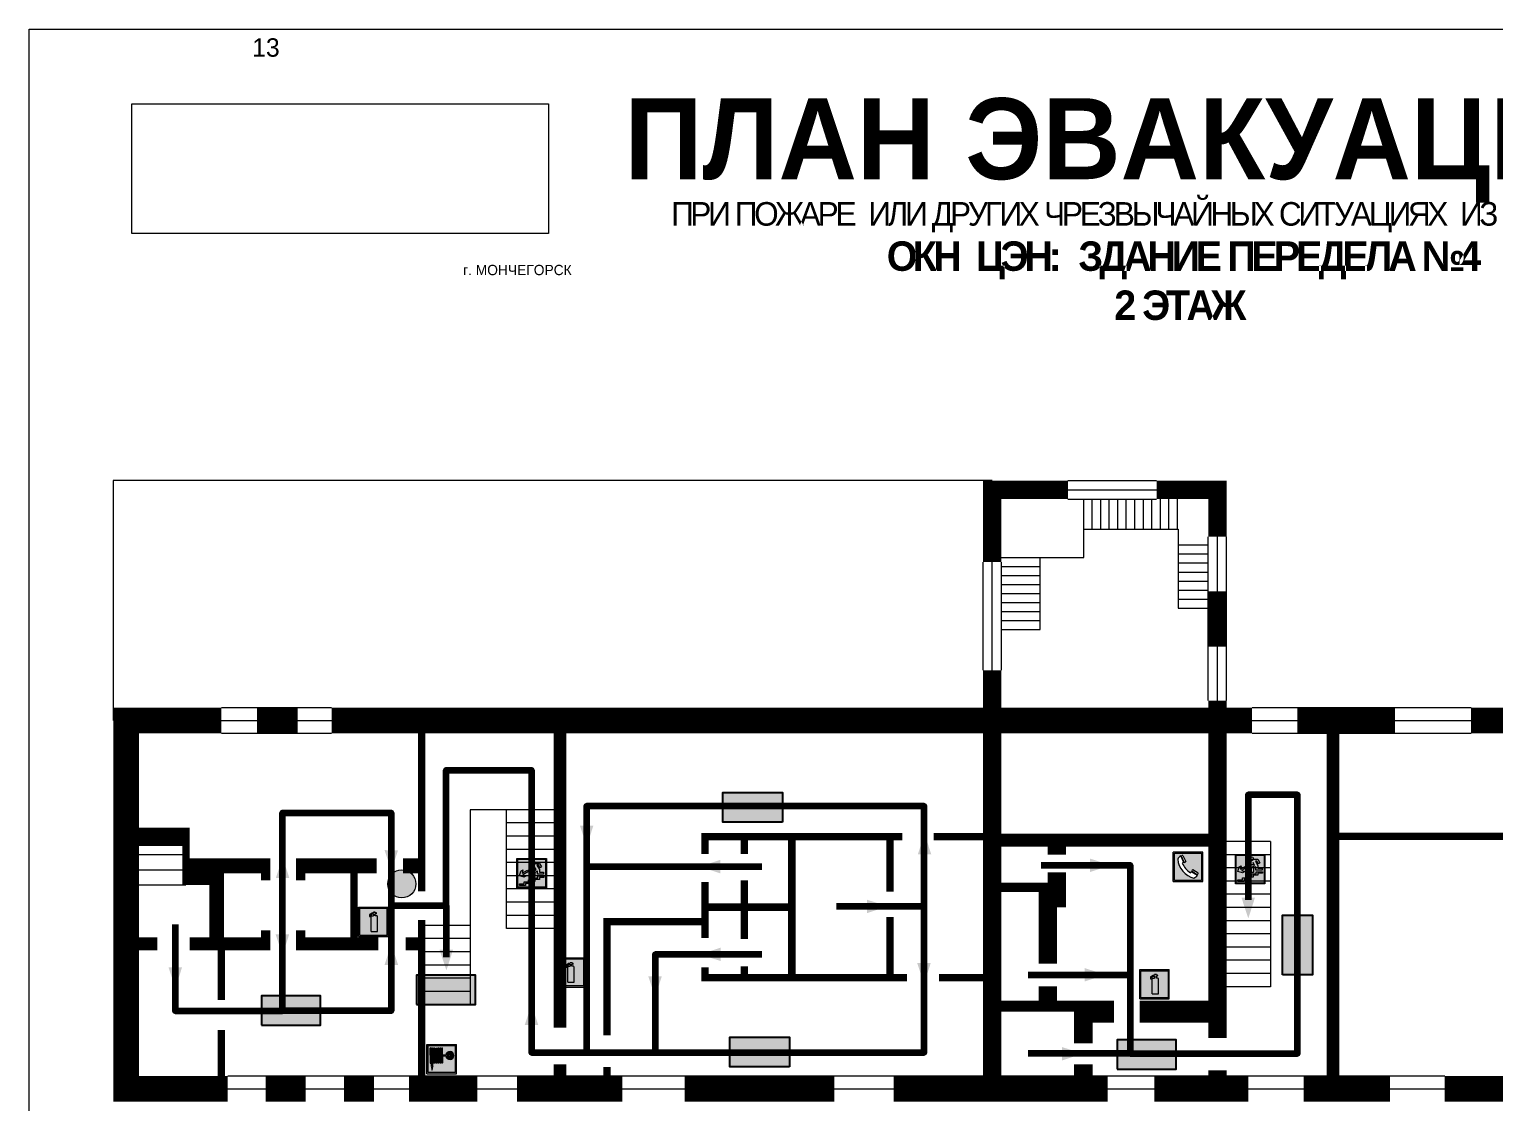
# Model space of a CAD drawing. Header units: millimetres. Extents: x 13810 to 67229, y 12374 to 21950.
# Drawn here: x 42978.8 to 43376.2, y 15442.9 to 15734.1 of the extents above; entities that cross this region are included whole.
import ezdxf

# ---------------------------------------------------------------- set-up
doc = ezdxf.new("R2010")
doc.units = ezdxf.units.MM
doc.layers.add('План_Штампы', color=7, linetype='Continuous')
doc.styles.add('обычный', font='arial.ttf')
picture_1 = doc.add_image_def('image1.jpg', size_in_pixel=(337, 105))

# ---------------------------------------------------------------- blocks, each defined once
blk = doc.blocks.new('A$C7B4425F7')
at = {"true_color": 0xffffff}
blk.add_hatch(color=7, dxfattribs=at).paths.add_polyline_path([(0, 0), (-16, 0), (-16, -8), (0, -8)])
h = blk.add_hatch(color=126)
h.paths.add_polyline_path([(-0.2, -0.2), (-15.8, -0.2), (-15.8, -7.8), (-0.2, -7.8)])
h.paths.add_polyline_path([(-11.76, -2.03), (-11.76, -3.66), (-11.17, -3.66, -0.568275), (-11.17, -6.18), (-12.58, -6.18), (-12.58, -2.03)], flags=16)
h.paths.add_polyline_path([(-13.33, -4.12, -0.495768), (-13.59, -6.18), (-15.03, -6.18), (-15.03, -2.03), (-13.59, -2.03, -0.487973)], flags=16)
h.paths.add_polyline_path([(-10.25, -2.03), (-9.48, -2.03), (-9.48, -6.18), (-10.25, -6.18)], flags=16)
h.paths.add_polyline_path([(-13.84, -3.69), (-14.24, -3.69), (-14.24, -3.03), (-13.9, -3.03, -0.692621)], flags=0)
h.paths.add_polyline_path([(-9.15, -2.03), (-8.4, -2.03), (-8.04, -3.07), (-7.68, -2.03), (-6.93, -2.03), (-7.64, -4.1), (-6.93, -6.18), (-7.68, -6.18), (-8.04, -5.14), (-8.4, -6.18), (-9.15, -6.18), (-8.44, -4.1)], flags=16)
h.paths.add_polyline_path([(-11.76, -4.46), (-11.42, -4.46, -0.692621), (-11.36, -5.12), (-11.76, -5.12)], flags=0)
h.paths.add_polyline_path([(-13.9, -5.2), (-14.24, -5.2), (-14.24, -4.55), (-13.84, -4.55, -0.708038)], flags=0)
edge = h.paths.add_edge_path(flags=16)
edge.add_ellipse((-5.51, -4.08), major_axis=(0, 2.05), ratio=0.586184, start_angle=0, end_angle=360)
edge = h.paths.add_edge_path(flags=0)
edge.add_ellipse((-5.51, -4.08), major_axis=(0, 1.14), ratio=0.454828, start_angle=0, end_angle=360)
h.paths.add_polyline_path([(-4.13, -4.96, 0.377264), (-3.48, -4.52, 0.0555), (-3.16, -2.03), (-1.66, -2.03), (-1.66, -4.96), (-0.96, -4.96), (-0.96, -7.01), (-1.75, -7.01), (-1.75, -6.18), (-3.3, -6.18), (-3.3, -7.02), (-4.13, -7.02)], flags=16)
h.paths.add_polyline_path([(-2.73, -2.91), (-2.28, -2.91), (-2.28, -4.96), (-3.05, -4.96, 0.079136)], flags=0)
at = {"color": 126}
blk.add_lwpolyline([(-16, -8), (0, -8), (0, 0), (-16, 0)], close=True, dxfattribs=at)
blk = doc.blocks.new('вниз 3')
at = {"lineweight": 0, "true_color": 0xffffff}
h = blk.add_hatch(color=7, dxfattribs=at)
h.dxf.hatch_style = 1
h.paths.add_polyline_path([(40997.5, -4475.69), (40997.25, -4475.28), (40995.76, -4476.15), (40995.97, -4475.23), (40995.39, -4475.56), (40995.05, -4476.83), (40996.33, -4477.17), (40996.91, -4476.83), (40996, -4476.55)], flags=0)
h.paths.add_polyline_path([(40999.81, -4473.95), (41000.22, -4473.95), (41000.64, -4474.67), (41001.03, -4474.43), (41000.46, -4473.49), (41000.42, -4473.49), (40999.43, -4473.49), (40998.68, -4473.92), (40998.68, -4474.57), (40997.88, -4474.57), (40997.88, -4475), (40999.14, -4475), (40999.14, -4474.43), (40999.14, -4474.38), (40999.59, -4475.15), (40998.72, -4475.67), (40998.72, -4477.06), (40999.24, -4477.06), (40999.24, -4475.96), (40999.95, -4475.56), (40999.95, -4476.43), (41001.61, -4476.43), (41001.61, -4475.88), (41000.47, -4475.88), (41000.47, -4475.12)], flags=0)
h.paths.add_polyline_path([(40999.2, -4473.24, 1), (40998.35, -4473.24, 1)], flags=0)
h.paths.add_polyline_path([(41000.46, -4477.26), (41001.69, -4477.26), (41001.69, -4476.84), (41000.03, -4476.84), (41000.03, -4477.39), (40998.78, -4477.39), (40998.78, -4477.95), (40997.53, -4477.95), (40997.53, -4478.5), (40996.29, -4478.5), (40996.29, -4479.06), (40995.05, -4479.06), (40995.05, -4479.48), (40995.29, -4479.48), (40996.72, -4479.48), (40996.72, -4478.92), (40997.97, -4478.92), (40997.97, -4478.36), (40999.2, -4478.36), (40999.2, -4477.81), (41000.46, -4477.81)], flags=0)
h.paths.add_polyline_path([(41002.37, -4472.17), (40994.37, -4472.17), (40994.37, -4480.17), (41002.37, -4480.17)])
h.paths.add_polyline_path([(41002.16, -4479.96), (40994.57, -4479.96), (40994.57, -4472.37), (41002.16, -4472.37)], flags=16)
h.paths.add_polyline_path([(41001.61, -4475.88), (41001.61, -4476.43), (40999.95, -4476.43), (40999.95, -4475.56), (40999.24, -4475.96), (40999.24, -4477.06), (40998.72, -4477.06), (40998.72, -4475.67), (40999.59, -4475.15), (40999.14, -4474.38), (40999.14, -4474.43), (40999.14, -4475), (40997.88, -4475), (40997.88, -4474.57), (40998.68, -4474.57), (40998.68, -4473.92), (40999.43, -4473.49), (41000.42, -4473.49), (41000.46, -4473.49), (41001.03, -4474.43), (41000.64, -4474.67), (41000.22, -4473.95), (40999.81, -4473.95), (41000.47, -4475.12), (41000.47, -4475.88)], flags=0)
h.paths.add_polyline_path([(41001.69, -4476.84), (41001.69, -4477.26), (41000.46, -4477.26), (41000.46, -4477.81), (40999.2, -4477.81), (40999.2, -4478.36), (40997.97, -4478.36), (40997.97, -4478.92), (40996.72, -4478.92), (40996.72, -4479.48), (40995.05, -4479.48), (40995.05, -4479.06), (40996.29, -4479.06), (40996.29, -4478.5), (40997.53, -4478.5), (40997.53, -4477.95), (40998.78, -4477.95), (40998.78, -4477.39), (41000.03, -4477.39), (41000.03, -4476.84)], flags=0)
h.paths.add_polyline_path([(40998.35, -4473.24, -1), (40999.2, -4473.24, -1)], flags=0)
h.paths.add_polyline_path([(40997.5, -4475.69), (40996, -4476.55), (40996.91, -4476.83), (40996.33, -4477.17), (40995.05, -4476.83), (40995.39, -4475.56), (40995.97, -4475.23), (40995.76, -4476.15), (40997.25, -4475.28)], flags=0)
at = {"lineweight": 0}
h = blk.add_hatch(color=126, dxfattribs=at)
h.dxf.hatch_style = 1
h.paths.add_polyline_path([(41002.16, -4472.37), (40994.57, -4472.37), (40994.57, -4479.96), (41002.16, -4479.96)])
h.paths.add_polyline_path([(40995.97, -4475.23), (40995.76, -4476.15), (40997.25, -4475.28), (40997.5, -4475.69), (40996, -4476.55), (40996.91, -4476.83), (40996.33, -4477.17), (40995.05, -4476.83), (40995.39, -4475.56)], flags=16)
h.paths.add_polyline_path([(40997.88, -4474.57), (40998.68, -4474.57), (40998.68, -4473.92), (40999.43, -4473.49), (41000.42, -4473.49), (41000.46, -4473.49), (41001.03, -4474.43), (41000.64, -4474.67), (41000.22, -4473.95), (40999.81, -4473.95), (41000.47, -4475.12), (41000.47, -4475.88), (41001.61, -4475.88), (41001.61, -4476.43), (40999.95, -4476.43), (40999.95, -4475.56), (40999.24, -4475.96), (40999.24, -4477.06), (40998.72, -4477.06), (40998.72, -4475.67), (40999.59, -4475.15), (40999.14, -4474.38), (40999.14, -4474.43), (40999.14, -4475), (40997.88, -4475)], flags=16)
h.paths.add_polyline_path([(40998.35, -4473.24, -1), (40999.2, -4473.24, -1)], flags=16)
h.paths.add_polyline_path([(40997.53, -4477.95), (40998.78, -4477.95), (40998.78, -4477.39), (41000.03, -4477.39), (41000.03, -4476.84), (41001.69, -4476.84), (41001.69, -4477.26), (41000.46, -4477.26), (41000.46, -4477.81), (40999.2, -4477.81), (40999.2, -4478.36), (40997.97, -4478.36), (40997.97, -4478.92), (40996.72, -4478.92), (40996.72, -4479.48), (40995.05, -4479.48), (40995.05, -4479.06), (40996.29, -4479.06), (40996.29, -4478.5), (40997.53, -4478.5)], flags=16)
at = {"lineweight": 0, "true_color": 0xffffff}
h = blk.add_hatch(color=7, dxfattribs=at)
h.dxf.hatch_style = 1
h.paths.add_polyline_path([(40999.2, -4473.24, 1), (40998.35, -4473.24, 1)])
h.paths.add_polyline_path([(40999.81, -4473.95), (41000.22, -4473.95), (41000.64, -4474.67), (41001.03, -4474.43), (41000.46, -4473.49), (41000.42, -4473.49), (40999.43, -4473.49), (40998.68, -4473.92), (40998.68, -4474.57), (40997.88, -4474.57), (40997.88, -4475), (40999.14, -4475), (40999.14, -4474.43), (40999.14, -4474.38), (40999.59, -4475.15), (40998.72, -4475.67), (40998.72, -4477.06), (40999.24, -4477.06), (40999.24, -4475.96), (40999.95, -4475.56), (40999.95, -4476.43), (41001.61, -4476.43), (41001.61, -4475.88), (41000.47, -4475.88), (41000.47, -4475.12)])
h.paths.add_polyline_path([(40999.2, -4477.81), (41000.46, -4477.81), (41000.46, -4477.26), (41001.69, -4477.26), (41001.69, -4476.84), (41000.03, -4476.84), (41000.03, -4477.39), (40998.78, -4477.39), (40998.78, -4477.95), (40997.53, -4477.95), (40997.53, -4478.5), (40996.29, -4478.5), (40996.29, -4479.06), (40995.05, -4479.06), (40995.05, -4479.48), (40995.29, -4479.48), (40996.72, -4479.48), (40996.72, -4478.92), (40997.97, -4478.92), (40997.97, -4478.36), (40999.2, -4478.36)])
h.paths.add_polyline_path([(40997.5, -4475.69), (40997.25, -4475.28), (40995.76, -4476.15), (40995.97, -4475.23), (40995.39, -4475.56), (40995.05, -4476.83), (40996.33, -4477.17), (40996.91, -4476.83), (40996, -4476.55)])
at = {"color": 126, "lineweight": 0}
for points in [[(40994.37, -4472.17), (41002.37, -4472.17), (41002.37, -4480.17), (40994.37, -4480.17)], [(40994.57, -4472.37), (41002.16, -4472.37), (41002.16, -4479.96), (40994.57, -4479.96)]]:
    blk.add_lwpolyline(points, close=True, dxfattribs=at)
for points in [[(40999.14, -4474.43), (40999.14, -4475), (40997.88, -4475), (40997.88, -4474.57), (40998.68, -4474.57), (40998.68, -4473.92), (40999.43, -4473.49), (41000.42, -4473.49), (41000.46, -4473.49), (41001.03, -4474.43), (41000.64, -4474.67), (41000.22, -4473.95), (40999.81, -4473.95), (41000.47, -4475.12), (41000.47, -4475.88), (41001.61, -4475.88), (41001.61, -4476.43), (40999.95, -4476.43), (40999.95, -4475.56), (40999.24, -4475.96), (40999.24, -4477.06), (40998.72, -4477.06), (40998.72, -4475.67), (40999.59, -4475.15), (40999.14, -4474.38), (40999.14, -4474.43)], [(40995.05, -4476.83), (40995.39, -4475.56), (40995.97, -4475.23), (40995.76, -4476.15), (40997.25, -4475.28), (40997.5, -4475.69), (40996, -4476.55), (40996.91, -4476.83), (40996.33, -4477.17), (40995.05, -4476.83)], [(40995.29, -4479.48), (40995.05, -4479.48), (40995.05, -4479.06), (40996.29, -4479.06), (40996.29, -4478.5), (40997.53, -4478.5), (40997.53, -4477.95), (40998.78, -4477.95), (40998.78, -4477.39), (41000.03, -4477.39), (41000.03, -4476.84), (41001.69, -4476.84), (41001.69, -4477.26), (41000.46, -4477.26), (41000.46, -4477.81), (40999.2, -4477.81), (40999.2, -4478.36), (40997.97, -4478.36), (40997.97, -4478.92), (40996.72, -4478.92), (40996.72, -4479.48), (40995.05, -4479.48)]]:
    blk.add_lwpolyline(points, dxfattribs=at)
blk.add_circle((40998.77, -4473.24), 0.426, dxfattribs=at)
blk = doc.blocks.new('A$C32E8229D')
at = {"true_color": 0xffffff}
blk.add_hatch(color=7, dxfattribs=at).paths.add_polyline_path([(0, 0), (0, -8), (16, -8), (16, 0)])
h = blk.add_hatch(color=126)
h.paths.add_polyline_path([(0.2, -0.2), (15.8, -0.2), (15.8, -7.8), (0.2, -7.8)])
h.paths.add_polyline_path([(13.49, -2.05), (12.08, -2.05), (11.37, -2.63, 0.162397), (11.29, -2.84), (11.29, -3.63), (10.35, -3.63), (10.35, -4.05), (11.68, -4.05), (11.68, -3.48), (12.26, -4.28), (11.29, -5.1), (11.29, -6.78), (11.85, -6.78), (11.85, -5.44), (12.8, -4.64), (12.8, -5.94), (14.46, -5.94), (14.46, -5.39), (13.45, -5.39), (13.45, -3.97), (12.46, -2.59), (13.15, -2.59), (13.69, -3.34), (14.18, -3)], flags=16)
h.paths.add_polyline_path([(10.74, -1.82, 1), (11.8, -1.82, 1)], flags=16)
h.paths.add_polyline_path([(9.39, -3.59), (5.99, -3.59), (6.56, -3.03), (5.91, -3.03), (5.1, -3.83), (5.91, -4.64), (6.56, -4.64), (5.99, -4.09), (9.39, -4.09)], flags=16)
h.paths.add_polyline_path([(4.29, -1.08), (1.72, -1.08), (1.72, -6.6), (4.29, -6.6)], flags=16)
at = {"color": 126}
blk.add_lwpolyline([(16, -8), (0, -8), (0, 0), (16, 0)], close=True, dxfattribs=at)
blk = doc.blocks.new('A$C7B8C2D5B')
at = {"lineweight": 0}
h = blk.add_hatch(color=5, dxfattribs=at)
h.dxf.hatch_style = 1
h.paths.add_polyline_path([(1.4, -3.02, 1), (-2.11, -3.02, 1)])
at = {"color": 5, "lineweight": 0}
blk.add_circle((-0.36, -3.02), 1.75, dxfattribs=at)
blk = doc.blocks.new('A$C3AD82952')
at = {"true_color": 0xf5f5ff}
h = blk.add_hatch(color=7, dxfattribs=at)
h.dxf.hatch_style = 1
h.paths.add_polyline_path([(8.21, 8.73, 0.414214), (7.89, 9.05), (7.22, 9.05), (7.22, 9.92), (7.59, 9.92, 1), (7.57, 10.36), (7.22, 10.36), (7.22, 10.6), (6.43, 10.6), (6.43, 10.36), (6.01, 10.36), (4.74, 9.59), (4.74, 8.69), (4.98, 8.73), (4.98, 9.26), (6.12, 9.91), (6.43, 9.91), (6.43, 9.05), (5.76, 9.05, 0.414214), (5.44, 8.73), (5.44, 2.2), (8.21, 2.2)], flags=0)
h.paths.add_polyline_path([(12.8, 12.8), (0, 12.8), (0, 0), (12.8, 0)])
h.paths.add_polyline_path([(0.51, 12.29), (12.29, 12.29), (12.29, 0.51), (0.51, 0.51)], flags=16)
h.paths.add_polyline_path([(4.74, 9.59), (6.01, 10.36), (6.43, 10.36), (6.43, 10.6), (7.22, 10.6), (7.22, 10.36), (7.59, 10.36, -0.94586), (7.59, 9.92), (7.22, 9.92), (7.22, 9.05), (7.89, 9.05, -0.414214), (8.21, 8.73), (8.21, 2.2), (5.44, 2.2), (5.44, 8.73, -0.414214), (5.76, 9.05), (6.43, 9.05), (6.43, 9.91), (6.12, 9.91), (4.98, 9.26), (4.98, 8.73), (4.74, 8.69)], flags=0)
h = blk.add_hatch(color=242)
h.dxf.hatch_style = 1
h.paths.add_polyline_path([(12.29, 12.29), (0.51, 12.29), (0.51, 0.51), (12.29, 0.51)])
h.paths.add_polyline_path([(4.74, 8.69), (4.74, 9.59), (6.01, 10.36), (6.43, 10.36), (6.43, 10.6), (7.22, 10.6), (7.22, 10.36), (7.59, 10.36, -0.94586), (7.59, 9.92), (7.22, 9.92), (7.22, 9.05), (7.89, 9.05, -0.414214), (8.21, 8.73), (8.21, 2.2), (5.44, 2.2), (5.44, 8.73, -0.414214), (5.76, 9.05), (6.43, 9.05), (6.43, 9.91), (6.12, 9.91), (4.98, 9.26), (4.98, 8.73)], flags=16)
h = blk.add_hatch(color=7, dxfattribs=at)
h.dxf.hatch_style = 1
h.paths.add_polyline_path([(8.21, 8.73, 0.414214), (7.89, 9.05), (7.22, 9.05), (7.22, 9.92), (7.59, 9.92, 1), (7.57, 10.36), (7.22, 10.36), (7.22, 10.6), (6.43, 10.6), (6.43, 10.36), (6.01, 10.36), (4.74, 9.59), (4.74, 8.69), (4.98, 8.73), (4.98, 9.26), (6.12, 9.91), (6.43, 9.91), (6.43, 9.05), (5.76, 9.05, 0.414214), (5.44, 8.73), (5.44, 2.2), (8.21, 2.2)])
at = {"color": 242, "lineweight": 5}
for p, q in [((0, 0), (0, 12.8)), ((0, 12.8), (12.8, 12.8)), ((12.8, 0), (12.8, 12.8)), ((6.01, 10.36), (4.74, 9.59)), ((4.74, 9.59), (4.74, 8.69)), ((4.74, 8.69), (4.98, 8.73)), ((4.98, 9.26), (6.12, 9.91)), ((4.98, 8.73), (4.98, 9.26)), ((5.44, 2.2), (5.44, 8.73)), ((5.76, 9.05), (6.43, 9.05)), ((6.01, 10.36), (6.43, 10.36)), ((6.12, 9.91), (6.43, 9.91)), ((7.22, 10.6), (6.43, 10.6)), ((6.43, 10.6), (6.43, 10.36)), ((6.43, 9.91), (6.43, 9.05)), ((7.22, 10.36), (7.22, 10.6)), ((7.59, 10.36), (7.22, 10.36)), ((7.22, 9.05), (7.22, 9.92)), ((7.59, 9.92), (7.22, 9.92)), ((7.89, 9.05), (7.22, 9.05)), ((8.21, 2.2), (8.21, 8.73)), ((0, 0), (12.8, 0)), ((5.44, 2.2), (8.21, 2.2))]:
    blk.add_line(p, q, dxfattribs=at)
blk.add_lwpolyline([(0.51, 12.29), (12.29, 12.29), (12.29, 0.51), (0.51, 0.51)], close=True, dxfattribs=at)
for centre, radius, start, end in [((5.76, 8.73), 0.32, 90, 180), ((7.58, 10.14), 0.223, 273.18746, 86.81254), ((7.89, 8.73), 0.32, 0, 90)]:
    blk.add_arc(centre, radius, start, end, dxfattribs=at)
blk = doc.blocks.new('A$C37112FD5')
at = {"true_color": 0xf5f5ff}
h = blk.add_hatch(color=7, dxfattribs=at)
h.dxf.hatch_style = 1
h.paths.add_polyline_path([(12.8, -7.4), (0, -7.4), (0, -20.2), (12.8, -20.2)])
h.paths.add_polyline_path([(12.29, -7.91), (12.29, -19.69), (0.51, -19.69), (0.51, -7.91)], flags=16)
h.paths.add_polyline_path([(4.98, -9.04, -0.42597), (5.17, -9.22), (5.17, -12.25), (5.17, -15.29, -0.432244), (4.98, -15.47), (4.83, -15.47, -0.42597), (4.64, -15.29), (4.64, -12.25), (4.64, -9.22, -0.432244), (4.83, -9.04)], flags=0)
h.paths.add_polyline_path([(4.28, -9.22), (4.28, -12.25), (4.28, -15.29, -0.432244), (4.09, -15.47), (3.94, -15.47, -0.42597), (3.75, -15.29), (3.75, -12.25), (3.75, -9.22, -0.432244), (3.94, -9.04), (4.09, -9.04, -0.42597)], flags=0)
h.paths.add_polyline_path([(5.72, -9.04), (5.87, -9.04, -0.42597), (6.06, -9.22), (6.06, -12.25), (6.06, -15.29, -0.432244), (5.87, -15.47), (5.72, -15.47, -0.42597), (5.53, -15.29), (5.53, -12.25), (5.53, -9.22, -0.432244)], flags=0)
h.paths.add_polyline_path([(6.42, -8.9), (6.5, -8.9, -0.42597), (6.69, -9.08), (6.69, -12.03), (8.21, -12.03, -15.824349), (8.21, -12.47), (6.69, -12.47), (6.69, -15.42, -0.432244), (6.5, -15.6), (6.42, -15.6)], flags=0)
h.paths.add_polyline_path([(3.39, -9.22), (3.39, -12.25), (3.39, -15.29, -0.432244), (3.2, -15.47), (3.05, -15.47, -0.42597), (2.85, -15.29), (2.85, -12.25), (2.85, -9.22, -0.432244), (3.05, -9.04), (3.2, -9.04, -0.42597)], flags=0)
h.paths.add_polyline_path([(2.5, -9.22), (2.5, -16.71), (1.96, -16.71), (1.96, -9.22, -0.432244), (2.15, -9.04), (2.31, -9.04, -0.42597)], flags=0)
h.paths.add_polyline_path([(1.61, -8.9), (1.61, -15.6), (1.57, -15.6, -0.42597), (1.37, -15.42), (1.37, -12.03), (1.37, -9.09, -0.432244), (1.57, -8.9)], flags=0)
h.paths.add_polyline_path([(9.76, -10.81), (9.76, -12.03), (8.49, -12.03, -0.336371)], flags=0)
h.paths.add_polyline_path([(8.49, -12.47), (9.76, -12.47), (9.76, -13.7, -0.336371)], flags=0)
h.paths.add_polyline_path([(10.11, -10.81, -0.336371), (11.38, -12.03), (10.11, -12.03)], flags=0)
h.paths.add_polyline_path([(10.11, -12.47), (11.38, -12.47, -0.336371), (10.11, -13.7)], flags=0)
h.paths.add_polyline_path([(2.5, -16.84), (2.5, -17.05), (1.97, -17.05), (1.97, -16.84)], flags=0)
h.paths.add_polyline_path([(2.5, -17.24, -0.033778), (2.24, -18.6, -0.033778), (1.97, -17.24)], flags=0)
h = blk.add_hatch(color=242)
h.dxf.hatch_style = 1
h.paths.add_polyline_path([(12.29, -7.91), (0.51, -7.91), (0.51, -19.69), (12.29, -19.69)])
h.paths.add_polyline_path([(6.42, -15.6), (6.42, -8.9), (6.5, -8.9, -0.42597), (6.69, -9.08), (6.69, -12.03), (8.21, -12.03, -15.824349), (8.21, -12.47), (6.69, -12.47), (6.69, -15.42, -0.432244), (6.5, -15.6)], flags=16)
h.paths.add_polyline_path([(5.87, -15.47), (5.72, -15.47, -0.42597), (5.53, -15.29), (5.53, -12.25), (5.53, -9.22, -0.432244), (5.72, -9.04), (5.87, -9.04, -0.42597), (6.06, -9.22), (6.06, -12.25), (6.06, -15.29, -0.432244)], flags=16)
h.paths.add_polyline_path([(4.98, -15.47), (4.83, -15.47, -0.42597), (4.64, -15.29), (4.64, -12.25), (4.64, -9.22, -0.432244), (4.83, -9.04), (4.98, -9.04, -0.42597), (5.17, -9.22), (5.17, -12.25), (5.17, -15.29, -0.432244)], flags=16)
h.paths.add_polyline_path([(4.09, -15.47), (3.94, -15.47, -0.42597), (3.75, -15.29), (3.75, -12.25), (3.75, -9.22, -0.432244), (3.94, -9.04), (4.09, -9.04, -0.42597), (4.28, -9.22), (4.28, -12.25), (4.28, -15.29, -0.432244)], flags=16)
h.paths.add_polyline_path([(3.2, -15.47), (3.05, -15.47, -0.42597), (2.85, -15.29), (2.85, -12.25), (2.85, -9.22, -0.432244), (3.05, -9.04), (3.2, -9.04, -0.42597), (3.39, -9.22), (3.39, -12.25), (3.39, -15.29, -0.432244)], flags=16)
h.paths.add_polyline_path([(2.5, -17.05), (1.97, -17.05), (1.97, -16.84), (2.5, -16.84)], flags=16)
h.paths.add_polyline_path([(2.5, -17.24, -0.033778), (2.24, -18.6, -0.033778), (1.97, -17.24)], flags=16)
h.paths.add_polyline_path([(2.5, -16.71), (1.96, -16.71), (1.96, -9.22, -0.432244), (2.15, -9.04), (2.31, -9.04, -0.42597), (2.5, -9.22)], flags=16)
h.paths.add_polyline_path([(1.61, -15.6), (1.57, -15.6, -0.42597), (1.37, -15.42), (1.37, -12.03), (1.37, -9.09, -0.432244), (1.57, -8.9), (1.61, -8.9)], flags=16)
h.paths.add_polyline_path([(8.49, -12.47), (9.76, -12.47), (9.76, -13.7, -0.336371)], flags=0)
h.paths.add_polyline_path([(10.11, -13.7), (10.11, -12.47), (11.38, -12.47, -0.336371)], flags=0)
h.paths.add_polyline_path([(8.49, -12.03, -0.336371), (9.76, -10.81), (9.76, -12.03)], flags=0)
h.paths.add_polyline_path([(10.11, -12.03), (10.11, -10.81, -0.336371), (11.38, -12.03)], flags=0)
h = blk.add_hatch(color=7, dxfattribs=at)
h.dxf.hatch_style = 1
h.paths.add_polyline_path([(1.61, -8.9), (1.57, -8.9, 0.432244), (1.37, -9.09), (1.37, -12.03), (1.37, -15.42, 0.42597), (1.57, -15.6), (1.61, -15.6)])
h.paths.add_polyline_path([(2.5, -9.22, 0.42597), (2.31, -9.04), (2.15, -9.04, 0.432244), (1.96, -9.22), (1.96, -16.71), (2.5, -16.71)])
h.paths.add_polyline_path([(2.5, -16.84), (1.97, -16.84), (1.97, -17.05), (2.5, -17.05)])
h.paths.add_polyline_path([(2.5, -17.24), (1.97, -17.24, 0.033778), (2.24, -18.6, 0.033778)])
h.paths.add_polyline_path([(3.39, -12.25), (3.39, -9.22, 0.42597), (3.2, -9.04), (3.05, -9.04, 0.432244), (2.85, -9.22), (2.85, -12.25), (2.85, -15.29, 0.42597), (3.05, -15.47), (3.2, -15.47, 0.432244), (3.39, -15.29)])
h.paths.add_polyline_path([(4.28, -12.25), (4.28, -9.22, 0.42597), (4.09, -9.04), (3.94, -9.04, 0.432244), (3.75, -9.22), (3.75, -12.25), (3.75, -15.29, 0.42597), (3.94, -15.47), (4.09, -15.47, 0.432244), (4.28, -15.29)])
h.paths.add_polyline_path([(5.17, -12.25), (5.17, -9.22, 0.42597), (4.98, -9.04), (4.83, -9.04, 0.432244), (4.64, -9.22), (4.64, -12.25), (4.64, -15.29, 0.42597), (4.83, -15.47), (4.98, -15.47, 0.432244), (5.17, -15.29)])
h.paths.add_polyline_path([(6.06, -12.25), (6.06, -9.22, 0.42597), (5.87, -9.04), (5.72, -9.04, 0.432244), (5.53, -9.22), (5.53, -12.25), (5.53, -15.29, 0.42597), (5.72, -15.47), (5.87, -15.47, 0.432244), (6.06, -15.29)])
h.paths.add_polyline_path([(6.69, -12.47), (8.21, -12.47, 15.824349), (8.21, -12.03), (6.69, -12.03), (6.69, -9.08, 0.42597), (6.5, -8.9), (6.42, -8.9), (6.42, -15.6), (6.5, -15.6, 0.432244), (6.69, -15.42)])
h.paths.add_polyline_path([(8.49, -12.47), (9.76, -12.47), (9.76, -13.7, -0.336371)], flags=16)
h.paths.add_polyline_path([(8.49, -12.03, -0.336371), (9.76, -10.81), (9.76, -12.03)], flags=16)
h.paths.add_polyline_path([(10.11, -12.47), (11.38, -12.47, -0.336371), (10.11, -13.7)], flags=16)
h.paths.add_polyline_path([(10.11, -12.03), (10.11, -10.81, -0.336371), (11.38, -12.03)], flags=16)
h = blk.add_hatch(color=242)
h.dxf.hatch_style = 1
h.paths.add_polyline_path([(9.76, -10.81, 0.336371), (8.49, -12.03), (9.76, -12.03)])
h.paths.add_polyline_path([(10.11, -10.81), (10.11, -12.03), (11.38, -12.03, 0.336371)])
h.paths.add_polyline_path([(11.38, -12.47), (10.11, -12.47), (10.11, -13.7, 0.336371)])
h.paths.add_polyline_path([(9.76, -12.47), (8.49, -12.47, 0.336371), (9.76, -13.7)])
at = {"color": 242, "lineweight": 5}
for p, q in [((0, -20.2), (0, -7.4)), ((0, -7.4), (12.8, -7.4)), ((1.37, -12.03), (1.37, -9.08)), ((1.37, -12.03), (1.37, -15.42)), ((1.57, -8.9), (1.61, -8.9)), ((1.61, -8.9), (1.61, -15.6)), ((1.96, -16.71), (1.96, -9.22)), ((2.15, -9.04), (2.31, -9.04)), ((2.5, -16.71), (2.5, -9.22)), ((2.85, -12.25), (2.85, -9.22)), ((2.85, -12.25), (2.85, -15.29)), ((3.05, -9.04), (3.2, -9.04)), ((3.39, -12.25), (3.39, -9.22)), ((3.39, -12.25), (3.39, -15.29)), ((3.75, -12.25), (3.75, -9.22)), ((3.75, -12.25), (3.75, -15.29)), ((3.94, -9.04), (4.09, -9.04)), ((4.28, -12.25), (4.28, -9.22)), ((4.28, -12.25), (4.28, -15.29)), ((4.64, -12.25), (4.64, -9.22)), ((4.64, -12.25), (4.64, -15.29)), ((4.83, -9.04), (4.98, -9.04)), ((5.17, -12.25), (5.17, -9.22)), ((5.17, -12.25), (5.17, -15.29)), ((5.53, -12.25), (5.53, -9.22)), ((5.53, -12.25), (5.53, -15.29)), ((5.72, -9.04), (5.87, -9.04)), ((6.06, -12.25), (6.06, -9.22)), ((6.06, -12.25), (6.06, -15.29)), ((6.42, -8.9), (6.42, -15.6)), ((6.5, -8.9), (6.42, -8.9)), ((6.69, -12.03), (6.69, -9.08)), ((8.21, -12.03), (6.69, -12.03)), ((8.21, -12.47), (6.69, -12.47)), ((6.69, -12.47), (6.69, -15.42)), ((9.76, -12.03), (8.49, -12.03)), ((9.76, -12.47), (8.49, -12.47)), ((9.76, -10.81), (9.76, -12.03)), ((9.76, -12.47), (9.76, -13.7)), ((10.11, -10.81), (10.11, -12.03)), ((11.38, -12.03), (10.11, -12.03)), ((11.38, -12.47), (10.11, -12.47)), ((10.11, -12.47), (10.11, -13.7)), ((12.8, -20.2), (12.8, -7.4)), ((1.57, -15.6), (1.61, -15.6)), ((1.96, -16.71), (2.5, -16.71)), ((1.97, -16.84), (2.5, -16.84)), ((1.97, -17.05), (1.97, -16.84)), ((2.5, -17.05), (1.97, -17.05)), ((1.97, -17.24), (2.5, -17.24)), ((2.5, -16.84), (2.5, -17.05)), ((3.05, -15.47), (3.2, -15.47)), ((3.94, -15.47), (4.09, -15.47)), ((4.83, -15.47), (4.98, -15.47)), ((5.72, -15.47), (5.87, -15.47)), ((6.42, -15.6), (6.5, -15.6)), ((0, -20.2), (12.8, -20.2))]:
    blk.add_line(p, q, dxfattribs=at)
blk.add_lwpolyline([(0.51, -7.91), (12.29, -7.91), (12.29, -19.69), (0.51, -19.69)], close=True, dxfattribs=at)
for centre, radius, start, end in [((1.56, -9.09), 0.182, 87.10267, 180.60715), ((2.15, -9.22), 0.182, 87.10267, 180.60715), ((2.32, -9.22), 0.182, 359.39285, 92.89733), ((3.04, -9.22), 0.182, 87.10267, 180.60715), ((3.21, -9.22), 0.182, 359.39285, 92.89733), ((3.93, -9.22), 0.182, 87.10267, 180.60715), ((4.1, -9.22), 0.182, 359.39285, 92.89733), ((4.82, -9.22), 0.182, 87.10267, 180.60715), ((4.99, -9.22), 0.182, 359.39285, 92.89733), ((5.71, -9.22), 0.182, 87.10267, 180.60715), ((5.88, -9.22), 0.182, 359.39285, 92.89733), ((6.51, -9.09), 0.182, 359.39285, 92.89733), ((9.93, -12.25), 1.74, 187.23185, 172.76815), ((9.93, -12.25), 1.46, 96.99266, 171.35851), ((9.93, -12.25), 1.46, 188.64149, 263.00734), ((9.93, -12.25), 1.46, 8.64149, 83.00734), ((9.93, -12.25), 1.46, 276.99266, 351.35851), ((1.56, -15.42), 0.182, 179.39285, 272.89733), ((12.17, -15.98), 10.27, 187.04098, 194.7793), ((-7.7, -15.98), 10.27, 345.2207, 352.95902), ((3.04, -15.29), 0.182, 179.39285, 272.89733), ((3.21, -15.29), 0.182, 267.10267, 0.60715), ((3.93, -15.29), 0.182, 179.39285, 272.89733), ((4.1, -15.29), 0.182, 267.10267, 0.60715), ((4.82, -15.29), 0.182, 179.39285, 272.89733), ((4.99, -15.29), 0.182, 267.10267, 0.60715), ((5.71, -15.29), 0.182, 179.39285, 272.89733), ((5.88, -15.29), 0.182, 267.10267, 0.60715), ((6.51, -15.42), 0.182, 267.10267, 0.60715)]:
    blk.add_arc(centre, radius, start, end, dxfattribs=at)
blk = doc.blocks.new('A$C456E1F9C')
at = {"lineweight": 5}
h = blk.add_hatch(color=242, dxfattribs=at)
h.paths.add_polyline_path([(0.51, -1.47), (0.51, -13.26), (12.29, -13.26), (12.29, -1.47)])
h.paths.add_polyline_path([(5.42, -4.95, -0.254479), (4.78, -5.4), (3.52, -2.53, -0.209735), (4.23, -2.4)], flags=16)
h.paths.add_polyline_path([(8.53, -8.6), (10.87, -10.17), (10.54, -10.76), (8.03, -9.13, -0.192251)], flags=16)
h.paths.add_polyline_path([(4.61, -5.49, 0.005518), (3.87, -5.72, 0.128647), (7.49, -10.01, 0.00809), (7.83, -9.33), (10.47, -10.97, -0.16736), (8.99, -12.25, -0.327862), (1.95, -3.95, -0.166952), (3.36, -2.62)], flags=16)
at = {"color": 242, "lineweight": 5}
for p, q in [((0, -13.77), (0, -0.97)), ((12.8, -0.97), (0, -0.97)), ((4.61, -5.49), (3.36, -2.62)), ((3.52, -2.53), (4.78, -5.4)), ((4.23, -2.4), (5.42, -4.95)), ((12.8, -13.77), (12.8, -0.97)), ((7.83, -9.33), (10.47, -10.97)), ((8.03, -9.13), (10.54, -10.76)), ((10.81, -10.12), (8.53, -8.6)), ((10.54, -10.76), (10.8, -10.3)), ((10.8, -10.3), (10.81, -10.12)), ((0, -13.77), (12.8, -13.77))]:
    blk.add_line(p, q, dxfattribs=at)
blk.add_lwpolyline([(0.51, -1.47), (12.29, -1.47), (12.29, -13.26), (0.51, -13.26)], close=True, dxfattribs=at)
for centre, radius, start, end in [((4.59, -5.34), 2.99, 114.28453, 152.19739), ((11.12, -3.31), 9.19, 183.99153, 256.60086), ((4.02, -3.27), 0.891, 76.32839, 123.70924), ((14.98, -39.1), 35.17, 107.14873, 108.41345), ((13.86, -0.94), 11.08, 205.55365, 234.87622), ((4.68, -4.59), 0.824, 276.9621, 334.07228), ((-13.31, 0.8), 23.44, 332.54871, 334.40268), ((8.94, -9.5), 0.989, 114.40924, 157.93883), ((7.87, -9.46), 3, 291.92908, 329.9329)]:
    blk.add_arc(centre, radius, start, end, dxfattribs=at)

msp = doc.modelspace()

# ---------------------------------------------------------------- linework, layer by layer
at = {"color": 126, "lineweight": 0, "true_color": 0x008754}
msp.add_lwpolyline([(42978.76, 15734.12), (43578.76, 15734.12), (43578.76, 15339.12), (42978.76, 15339.12)], close=True, dxfattribs=at)
msp.add_lwpolyline([(42978.76, 15734.12), (43578.76, 15734.12), (43578.76, 15339.12), (42978.76, 15339.12)], close=True, dxfattribs=at)
msp.add_lwpolyline([(42978.76, 15734.12), (43578.76, 15734.12), (43578.76, 15339.12), (42978.76, 15339.12)], close=True, dxfattribs=at)
msp.add_lwpolyline([(42978.76, 15734.12), (43578.76, 15734.12), (43578.76, 15339.12), (42978.76, 15339.12)], close=True, dxfattribs=at)
at = {"lineweight": 0}
for points in [[(43240.09, 15611.58), (43001.53, 15611.58), (43001.53, 15546.47)], [(43260.6, 15611.58), (43284.69, 15611.58)], [(43260.6, 15609.07), (43284.69, 15609.08)], [(43260.6, 15606.57), (43284.69, 15606.57)], [(43264.89, 15598.43), (43264.89, 15606.57)], [(43267.21, 15598.43), (43267.21, 15606.57)], [(43267.21, 15598.43), (43267.21, 15606.57)], [(43269.52, 15598.43), (43269.52, 15606.57)], [(43269.52, 15598.43), (43269.52, 15606.57)], [(43271.83, 15598.43), (43271.83, 15606.57)], [(43271.83, 15598.43), (43271.83, 15606.57)], [(43274.14, 15598.43), (43274.14, 15606.57)], [(43274.14, 15598.43), (43274.14, 15606.57)], [(43276.46, 15598.43), (43276.46, 15606.57)], [(43276.46, 15598.43), (43276.46, 15606.57)], [(43278.77, 15598.43), (43278.77, 15606.57)], [(43278.77, 15598.43), (43278.77, 15606.57)], [(43281.08, 15598.43), (43281.08, 15606.57)], [(43281.08, 15598.43), (43281.08, 15606.57)], [(43283.39, 15598.43), (43283.39, 15606.57)], [(43283.39, 15598.43), (43283.39, 15606.57)], [(43285.7, 15598.43), (43285.7, 15606.57)], [(43285.7, 15598.43), (43285.7, 15606.57)], [(43288.02, 15598.43), (43288.02, 15606.57)], [(43288.02, 15598.43), (43288.02, 15606.57)], [(43290.33, 15598.43), (43290.33, 15606.57)], [(43253.08, 15571.13), (43253.08, 15590.73), (43264.89, 15590.73), (43264.89, 15598.43)], [(43264.89, 15598.43), (43290.56, 15598.43), (43290.56, 15576.96)], [(43290.56, 15594.11), (43298.67, 15594.11)], [(43298.67, 15551.84), (43298.67, 15596.33)], [(43301.18, 15551.84), (43301.18, 15596.33)], [(43303.68, 15551.84), (43303.68, 15596.33)], [(43242.6, 15590.73), (43253.08, 15590.73)], [(43290.56, 15591.66), (43298.67, 15591.66)], [(43290.56, 15591.66), (43298.67, 15591.66)], [(43237.59, 15560.08), (43237.59, 15589.45)], [(43240.09, 15560.08), (43240.09, 15589.45)], [(43242.6, 15560.08), (43242.6, 15589.45)], [(43242.6, 15588.28), (43253.08, 15588.28)], [(43242.6, 15588.28), (43253.08, 15588.28)], [(43290.56, 15589.21), (43298.67, 15589.21)], [(43290.56, 15589.21), (43298.67, 15589.21)], [(43290.56, 15586.76), (43298.67, 15586.76)], [(43290.56, 15586.76), (43298.67, 15586.76)], [(43242.6, 15585.83), (43253.08, 15585.83)], [(43242.6, 15585.83), (43253.08, 15585.83)], [(43242.6, 15583.38), (43253.08, 15583.38)], [(43242.6, 15583.38), (43253.08, 15583.38)], [(43290.56, 15584.31), (43298.67, 15584.31)], [(43290.56, 15584.31), (43298.67, 15584.31)], [(43242.6, 15580.93), (43253.08, 15580.93)], [(43242.6, 15580.93), (43253.08, 15580.93)], [(43242.6, 15578.48), (43253.08, 15578.48)], [(43242.6, 15578.48), (43253.08, 15578.48)], [(43290.56, 15581.86), (43298.67, 15581.86)], [(43290.56, 15581.86), (43298.67, 15581.86)], [(43290.56, 15579.41), (43298.67, 15579.41)], [(43290.56, 15579.41), (43298.67, 15579.41)], [(43242.6, 15576.03), (43253.08, 15576.03)], [(43242.6, 15576.03), (43253.08, 15576.03)], [(43290.56, 15576.96), (43298.67, 15576.96)], [(43242.6, 15573.58), (43253.08, 15573.58)], [(43242.6, 15573.58), (43253.08, 15573.58)], [(43242.6, 15571.13), (43253.08, 15571.13)], [(43030.89, 15549.98), (43060.81, 15549.98)], [(43030.89, 15546.47), (43060.81, 15546.47)], [(43310.58, 15549.98), (43370, 15549.98)], [(43310.58, 15546.47), (43370, 15546.47)], [(43030.89, 15542.97), (43060.81, 15542.97)], [(43310.58, 15542.97), (43370, 15542.97)], [(43108.26, 15489.95), (43108.26, 15522.21), (43098.44, 15522.21), (43098.44, 15469.3)], [(43121.49, 15522.21), (43108.26, 15522.21)], [(43121.49, 15518.62), (43108.26, 15518.62)], [(43121.49, 15518.62), (43108.26, 15518.62)], [(43121.49, 15515.04), (43108.26, 15515.04)], [(43121.49, 15515.04), (43108.26, 15515.04)], [(43121.49, 15511.45), (43108.26, 15511.45)], [(43121.49, 15511.45), (43108.26, 15511.45)], [(43315.63, 15513.59), (43301.18, 15513.59)], [(43315.63, 15513.59), (43315.63, 15474.17)], [(43021.27, 15509.95), (43005.03, 15509.95)], [(43121.49, 15507.87), (43108.26, 15507.87)], [(43121.49, 15507.87), (43108.26, 15507.87)], [(43315.63, 15510.01), (43301.18, 15510.01)], [(43315.63, 15510.01), (43301.18, 15510.01)], [(43315.63, 15506.43), (43301.18, 15506.43)], [(43315.63, 15506.43), (43301.18, 15506.43)], [(43021.27, 15505.85), (43005.03, 15505.85)], [(43021.27, 15505.85), (43005.03, 15505.85)], [(43121.49, 15504.29), (43108.26, 15504.29)], [(43121.49, 15504.29), (43108.26, 15504.29)], [(43315.63, 15502.84), (43301.18, 15502.84)], [(43315.63, 15502.84), (43301.18, 15502.84)], [(43021.27, 15501.74), (43005.03, 15501.74)], [(43121.49, 15500.7), (43108.26, 15500.7)], [(43121.49, 15500.7), (43108.26, 15500.7)], [(43315.63, 15499.26), (43301.18, 15499.26)], [(43315.63, 15499.26), (43301.18, 15499.26)], [(43121.49, 15497.12), (43108.26, 15497.12)], [(43121.49, 15497.12), (43108.26, 15497.12)], [(43315.63, 15495.67), (43301.18, 15495.67)], [(43315.63, 15495.67), (43301.18, 15495.67)], [(43098.44, 15490.8), (43085.21, 15490.8)], [(43121.49, 15493.53), (43108.26, 15493.53)], [(43121.49, 15493.53), (43108.26, 15493.53)], [(43315.63, 15492.09), (43301.18, 15492.09)], [(43315.63, 15492.09), (43301.18, 15492.09)], [(43098.44, 15487.22), (43085.21, 15487.22)], [(43098.44, 15487.22), (43085.21, 15487.22)], [(43121.49, 15489.95), (43108.26, 15489.95)], [(43315.63, 15488.5), (43301.18, 15488.5)], [(43315.63, 15488.5), (43301.18, 15488.5)], [(43098.44, 15483.64), (43085.21, 15483.64)], [(43098.44, 15483.64), (43085.21, 15483.64)], [(43315.63, 15484.92), (43301.18, 15484.92)], [(43315.63, 15484.92), (43301.18, 15484.92)], [(43098.44, 15480.05), (43085.21, 15480.05)], [(43098.44, 15480.05), (43085.21, 15480.05)], [(43315.63, 15481.34), (43301.18, 15481.34)], [(43315.63, 15481.34), (43301.18, 15481.34)], [(43098.44, 15476.47), (43085.21, 15476.47)], [(43098.44, 15476.47), (43085.21, 15476.47)], [(43315.63, 15477.75), (43301.18, 15477.75)], [(43315.63, 15477.75), (43301.18, 15477.75)], [(43098.44, 15472.88), (43085.21, 15472.88)], [(43098.44, 15472.88), (43085.21, 15472.88)], [(43315.63, 15474.17), (43301.18, 15474.17)], [(43098.44, 15469.3), (43085.21, 15469.3)], [(43032.61, 15449.95), (43362.87, 15449.95)], [(43032.61, 15446.44), (43362.87, 15446.44)]]:
    msp.add_lwpolyline(points, dxfattribs=at)
for points, const_width in [([(43260.6, 15609.08), (43240.09, 15609.08), (43240.09, 15589.45)], 5), ([(43301.18, 15596.33), (43301.18, 15609.08), (43284.69, 15609.08)], 5), ([(43301.18, 15566.46), (43301.18, 15581.5)], 5), ([(43240.09, 15560.08), (43240.09, 15446.44)], 5), ([(43301.18, 15551.84), (43301.18, 15460.22)], 5), ([(43032.61, 15446.44), (43005.03, 15446.44), (43005.03, 15546.47), (43030.89, 15546.47)], 7), ([(43051.62, 15546.47), (43040.59, 15546.47)], 7), ([(43310.58, 15546.47), (43060.81, 15546.47)], 7), ([(43085.21, 15546.47), (43085.21, 15500.04)], 2), ([(43122.78, 15463.02), (43122.78, 15546.47)], 3.5), ([(43349.38, 15546.47), (43322.9, 15546.47)], 7), ([(43332.56, 15546.47), (43332.56, 15446.44)], 3.5), ([(43394.32, 15546.47), (43370, 15546.47)], 7), ([(43021.27, 15501.74), (43021.27, 15517.38)], 2), ([(43021.27, 15514.88), (43005.03, 15514.88)], 5), ([(43162.15, 15510.22), (43162.15, 15514.89), (43215.66, 15514.89)], 2), ([(43172.82, 15510.22), (43172.82, 15514.89)], 2), ([(43185.69, 15476.62), (43185.69, 15514.89)], 2), ([(43212.3, 15514.89), (43212.3, 15500)], 2), ([(43224.14, 15514.89), (43240.09, 15514.89)], 2), ([(43240.09, 15513.96), (43301.18, 15513.96)], 3.5), ([(43257.63, 15510.02), (43257.63, 15513.96)], 5), ([(43332.56, 15514.97), (43391.82, 15514.97)], 2), ([(43044.16, 15506.99), (43021.27, 15506.99)], 4), ([(43029.6, 15485.81), (43029.6, 15506.99)], 4), ([(43042.91, 15503.05), (43042.91, 15506.99)], 2.5), ([(43073.02, 15506.99), (43051.16, 15506.99)], 4), ([(43052.41, 15503.05), (43052.41, 15506.99)], 2.5), ([(43066.88, 15485.81), (43066.88, 15506.99)], 2), ([(43080.19, 15506.99), (43085.21, 15506.99)], 4), ([(43257.63, 15495.73), (43257.63, 15505.21)], 5), ([(43029.6, 15503.49), (43021.27, 15503.49)], 3.5), ([(43162.15, 15487.43), (43162.15, 15502.63)], 2), ([(43172.82, 15487.14), (43172.82, 15503.06)], 2), ([(43255.15, 15480.38), (43255.15, 15501.13)], 5), ([(43257.63, 15501.13), (43240.09, 15501.13)], 2.5), ([(43162.15, 15495.76), (43185.69, 15495.76)], 2), ([(43042.91, 15489.47), (43042.91, 15485.81)], 2.5), ([(43052.41, 15489.47), (43052.41, 15485.81)], 2.5), ([(43085.21, 15492.24), (43085.21, 15446.44)], 2), ([(43162.15, 15491.82), (43135.54, 15491.82), (43135.54, 15461)], 2), ([(43212.3, 15493.13), (43212.3, 15476.62)], 2), ([(43013.52, 15485.81), (43005.03, 15485.81)], 3.5), ([(43044.16, 15485.81), (43022.29, 15485.81)], 3.5), ([(43030.84, 15485.81), (43030.84, 15470.57)], 2), ([(43073.48, 15485.81), (43051.16, 15485.81)], 3.5), ([(43085.21, 15485.81), (43080.93, 15485.81)], 3.5), ([(43216.98, 15476.62), (43162.15, 15476.62), (43162.15, 15479.4)], 2), ([(43172.82, 15476.62), (43172.82, 15479.69)], 2), ([(43240.09, 15476.62), (43225.6, 15476.62)], 2), ([(43255.15, 15468.72), (43255.15, 15474.26)], 5), ([(43264.79, 15458.8), (43264.79, 15468.16)], 5), ([(43240.09, 15468.9), (43264.79, 15468.9)], 3), ([(43273.11, 15467.4), (43264.79, 15467.4)], 6), ([(43301.18, 15467.4), (43280.11, 15467.4)], 6), ([(43030.84, 15462.4), (43030.84, 15446.44)], 2), ([(43122.78, 15453.09), (43122.78, 15446.44)], 3.5), ([(43264.79, 15453.11), (43264.79, 15446.44)], 5), ([(43135.54, 15452.38), (43135.54, 15446.44)], 2), ([(43301.18, 15451.48), (43301.18, 15446.44)], 5), ([(43042.89, 15446.44), (43053.75, 15446.44)], 7), ([(43064.19, 15446.44), (43072.34, 15446.44)], 7), ([(43081.78, 15446.44), (43100.36, 15446.44)], 7), ([(43111.09, 15446.44), (43139.68, 15446.44)], 7), ([(43156.61, 15446.44), (43197.21, 15446.44)], 7), ([(43213.37, 15446.44), (43271.42, 15446.44)], 7), ([(43284.09, 15446.44), (43309.54, 15446.44)], 7), ([(43324.55, 15446.44), (43348, 15446.44)], 7), ([(43362.87, 15446.44), (43394.32, 15446.44)], 7)]:
    msp.add_lwpolyline(points, dxfattribs=dict(at, const_width=const_width))
at = {"color": 126, "lineweight": 100, "true_color": 0x008754}
for points in [[(43091.93, 15496.18), (43091.93, 15533), (43115.02, 15533), (43115.02, 15456.32), (43221.64, 15456.32), (43221.64, 15523.22), (43129.97, 15523.22), (43129.97, 15456.32)], [(43277.48, 15456.01), (43322.9, 15456.01), (43322.9, 15526.24), (43309.57, 15526.24), (43309.57, 15497.75)], [(43018.39, 15491.02), (43018.39, 15467.59), (43047.51, 15467.59), (43047.51, 15521.35), (43076.98, 15521.35), (43076.98, 15472.96), (43076.98, 15467.59), (43047.51, 15467.59)], [(43177.54, 15506.73), (43129.97, 15506.73)], [(43253.35, 15507.2), (43277.48, 15507.2), (43277.48, 15456.01), (43249.8, 15456.01)], [(43076.98, 15496.18), (43091.93, 15496.18), (43091.93, 15482.16)], [(43221.64, 15495.96), (43197.77, 15495.96)], [(43177.54, 15482.91), (43148.62, 15482.91), (43148.62, 15456.32)], [(43249.8, 15477.43), (43277.48, 15477.43)]]:
    msp.add_lwpolyline(points, dxfattribs=at)
at = {"layer": 'План_Штампы', "color": 126, "true_color": 0x008754}
for points in [[(43128.18, 15517.91), (43131.84, 15517.91), (43130.04, 15512.28)], [(43223.55, 15510.08), (43219.89, 15510.08), (43221.7, 15515.7)], [(43075.17, 15511.24), (43078.83, 15511.23), (43077.02, 15505.61)], [(43049.34, 15503.65), (43045.68, 15503.66), (43047.49, 15509.28)], [(43166.3, 15508.61), (43166.29, 15504.95), (43160.67, 15506.76)], [(43266.59, 15505.3), (43266.59, 15508.96), (43272.21, 15507.15)], [(43206.07, 15494.13), (43206.08, 15497.79), (43211.7, 15495.98)], [(43307.71, 15498.34), (43311.37, 15498.33), (43309.56, 15492.71)], [(43045.62, 15488.38), (43049.29, 15488.38), (43047.48, 15482.76)], [(43078.85, 15480.09), (43075.18, 15480.09), (43076.99, 15485.71)], [(43090.09, 15484.21), (43093.75, 15484.2), (43091.95, 15478.58)], [(43166.42, 15484.78), (43166.42, 15481.12), (43160.8, 15482.93)], [(43016.55, 15479.41), (43020.22, 15479.41), (43018.41, 15473.79)], [(43219.72, 15480.57), (43223.38, 15480.57), (43221.57, 15474.95)], [(43265.14, 15475.57), (43265.15, 15479.23), (43270.77, 15477.42)], [(43146.74, 15476.98), (43150.4, 15476.97), (43148.6, 15471.35)], [(43116.89, 15463.75), (43113.22, 15463.76), (43115.03, 15469.38)], [(43258.98, 15454.13), (43258.99, 15457.79), (43264.61, 15455.98)]]:
    msp.add_solid(points, dxfattribs=at)

# ---------------------------------------------------------------- block references
for name, p, xscale, yscale, zscale in [('A$C456E1F9C', (43289.19, 15511.3), 0.625, 0.625, 0.625), ('A$C7B8C2D5B', (43080.64, 15508.66), 2.177419353276491, 2.177419353276491, 2.177419353276491), ('A$C3AD82952', (43068.11, 15487.79), 0.625, 0.625, 0.625), ('A$C3AD82952', (43121.48, 15474.05), 0.625, 0.625, 0.625), ('A$C3AD82952', (43280.1, 15470.84), 0.625, 0.625, 0.625), ('A$C37112FD5', (43086.67, 15463.14), 0.6249984004534781, 0.6249984004534781, 0.6249984004534781)]:
    msp.add_blockref(name, p, dxfattribs=dict(xscale=xscale, yscale=yscale, zscale=zscale))
at = {"color": 126, "true_color": 0x008754}
for p in [(2116.73, 19981.12), (2311.7, 19982.24)]:
    msp.add_blockref('вниз 3', p, dxfattribs=at)
at = {"layer": 'План_Штампы', "color": 126, "true_color": 0x008754, "xscale": 1.012510887696, "yscale": 1.012510887696, "zscale": 1.012510887696}
for p, rotation in [((43166.97, 15526.91), 359.9978653237145), ((43326.95, 15493.61), 269.9978653237145), ((43168.84, 15460.51), 359.9978653237145)]:
    msp.add_blockref('A$C32E8229D', p, dxfattribs=dict(at, rotation=rotation))
at = {"layer": 'План_Штампы'}
msp.add_blockref('A$C7B4425F7', (43099.85, 15477.32), dxfattribs=at)
at = {"layer": 'План_Штампы', "color": 126, "true_color": 0x008754, "xscale": -1}
for p in [(43057.82, 15471.69), (43289.99, 15459.78)]:
    msp.add_blockref('A$C32E8229D', p, dxfattribs=at)

# ---------------------------------------------------------------- texts
at = {"lineweight": 0, "style": 'обычный'}
for s, insert, char_height, width, attachment_point in [('{\\fProxima Nova Rg|b0|i0|c204|p2;13\\H1.1967x; }', (43042.99, 15729.14), 5, 126.6484, 5), ('{\\fProxima Nova Rg|b1|i0|c204|p2;ПЛАН ЭВАКУАЦИИ}', (43140.3, 15715.41), 22, 493.8901, 1), ('\\pi-8.4,l8.4,t8.4;{\\fProxima Nova Rg|b0|i0|c204|p2;г. МОНЧЕГОРСК\\H1.1997x; }', (43111.21, 15668.74), 2.8, 126.6484, 5)]:
    msp.add_mtext(s, dxfattribs=dict(at, insert=insert, char_height=char_height, width=width, attachment_point=attachment_point))
at = {"color": 0, "lineweight": 0, "insert": (43290.38, 15681.81), "char_height": 8, "width": 449.2158, "attachment_point": 5, "style": 'обычный'}
msp.add_mtext('{\\fArial Black|b1|i0|c204|p34;\\H2x;\\T0.85;  \\fArial Narrow|b0|i0|c204|p34;\\H0.8x;\\W0.9;\\P\\fProxima Nova Rg|b0|i0|c204|p2;\\H0.5x;\\W1;\\C256;ПРИ ПОЖАРЕ  ИЛИ ДРУГИХ ЧРЕЗВЫЧАЙНЫХ СИТУАЦИЯХ  ИЗ ПОМЕЩЕНИЙ \\fProxima Nova Rg|b1|i0|c204|p2;\\H1.25x;\\P ОКН  ЦЭН:  ЗДАНИЕ ПЕРЕДЕЛА №4\\P2 ЭТАЖ}', dxfattribs=at)

# ---------------------------------------------------------------- pictures from other files: only their frames are drawn
at = {"color": 7, "lineweight": 0, "true_color": 0xf5f5ff}
image = msp.add_image(picture_1, insert=(43006.56, 15678.66), size_in_units=(113.11, 35.24), dxfattribs=at)
image.dxf.flags = 7

doc.saveas('drawing.dxf')
